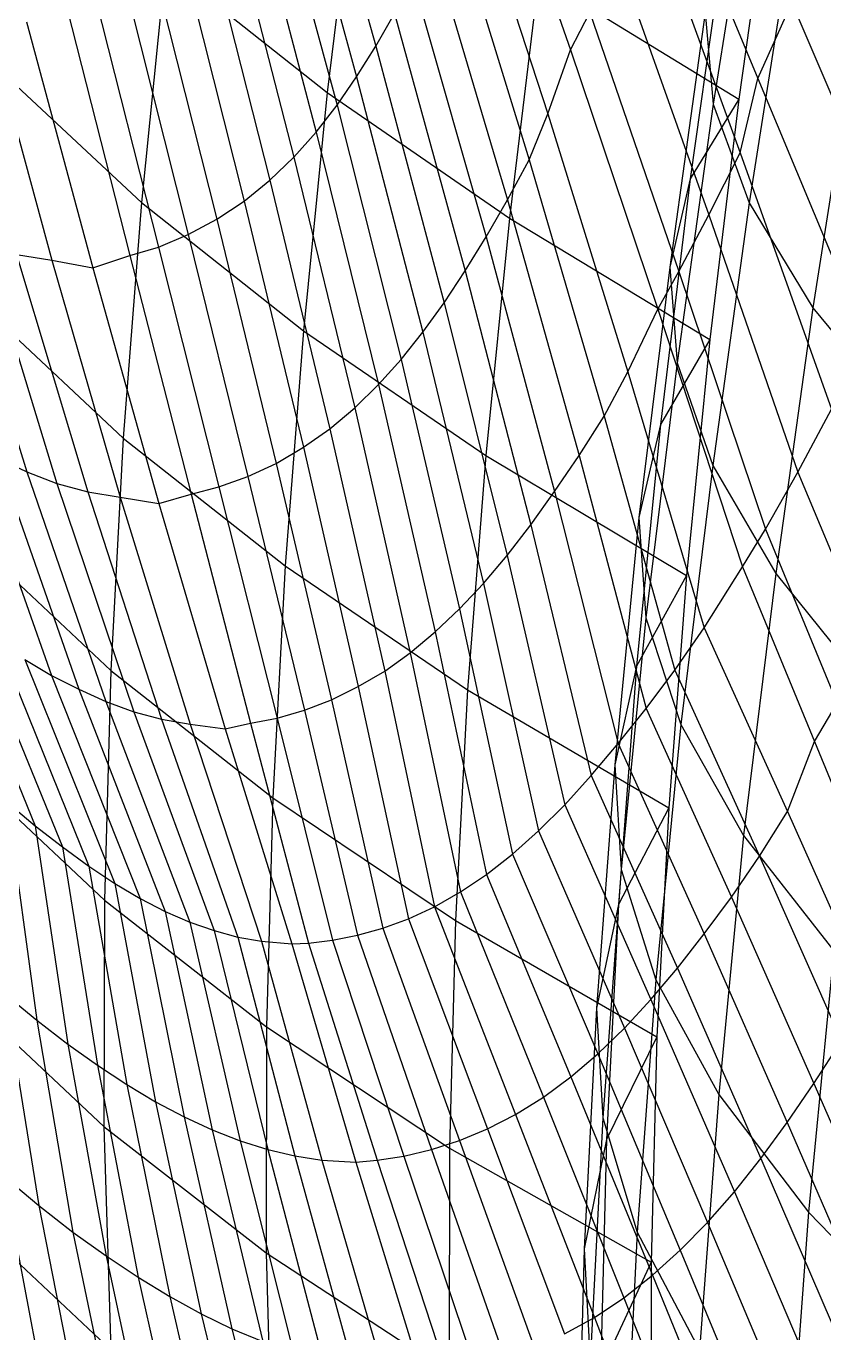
# Model space of a CAD drawing. Extents: x -429 to 429, y -1 to 209.
# Drawn here: x -422.22 to -417.71, y 112.35 to 119.74 of the extents above; entities that cross this region are included whole.
import ezdxf

# ---------------------------------------------------------------- set-up
doc = ezdxf.new("R2010")
doc.units = 0

msp = doc.modelspace()

# ---------------------------------------------------------------- linework, layer by layer
at = {"layer": 'default', "color": 5, "linetype": 'CONTINUOUS'}
for p, q in [((-420.658, 121.093, 248.256), (-420.241, 119.624, 246.914)), ((-419.65, 121.074, 247.011), (-419.14, 119.603, 245.703)), ((-420.755, 120.917, 248.237), (-420.35, 119.451, 246.89)), ((-418.098, 120.782, 205.22), (-418.333, 119.297, 205.21)), ((-420.855, 120.752, 248.215), (-420.461, 119.29, 246.863)), ((-420.349, 120.73, 211.566), (-420.516, 119.363, 211.591)), ((-419.744, 120.708, 247.005), (-419.269, 119.241, 245.685)), ((-417.993, 120.704, 209.89), (-418.188, 119.324, 209.899)), ((-417.993, 120.704, 209.89), (-418.188, 119.324, 209.899)), ((-420.962, 120.595, 248.19), (-420.579, 119.139, 246.834)), ((-421.078, 120.445, 248.161), (-420.705, 118.997, 246.802)), ((-419.824, 120.444, 246.997), (-419.374, 118.982, 245.667)), ((-421.207, 120.306, 248.128), (-420.84, 118.866, 246.765)), ((-418.265, 120.285, 208.327), (-418.463, 118.874, 208.334)), ((-417.892, 120.245, 203.701), (-418.129, 118.739, 203.69)), ((-421.348, 120.181, 248.089), (-420.986, 118.749, 246.724)), ((-419.929, 120.214, 246.978), (-419.497, 118.755, 245.642)), ((-421.431, 120.088, 212.6), (-421.567, 118.74, 212.639)), ((-421.499, 120.069, 248.046), (-421.141, 118.646, 246.678)), ((-421.431, 120.088, 212.6), (-420.516, 119.363, 211.591)), ((-421.659, 119.973, 247.998), (-421.302, 118.559, 246.63)), ((-420.033, 120.004, 246.957), (-419.617, 118.547, 245.616)), ((-419.32, 120.017, 210.671), (-419.486, 118.653, 210.694)), ((-419.32, 120.017, 210.671), (-418.188, 119.324, 209.899)), ((-421.827, 119.896, 247.946), (-421.471, 118.489, 246.577)), ((-422.453, 119.807, 247.74), (-422.074, 118.414, 246.377)), ((-421.989, 119.841, 247.895), (-421.633, 118.441, 246.525)), ((-420.241, 119.624, 246.914), (-420.136, 119.808, 246.937)), ((-420.136, 119.808, 246.937), (-419.736, 118.354, 245.589)), ((-418.378, 119.814, 206.761), (-418.579, 118.376, 206.767)), ((-418.378, 119.814, 206.761), (-418.333, 119.297, 205.21)), ((-422.218, 119.761, 247.823), (-421.843, 118.372, 246.458)), ((-417.53, 119.671, 202.229), (-417.77, 118.146, 202.217)), ((-420.35, 119.451, 246.89), (-420.241, 119.624, 246.914)), ((-420.241, 119.624, 246.914), (-419.854, 118.174, 245.562)), ((-419.269, 119.241, 245.685), (-419.14, 119.603, 245.703)), ((-419.14, 119.603, 245.703), (-418.646, 118.138, 244.389)), ((-422.357, 119.477, 213.752), (-421.567, 118.74, 212.639)), ((-420.461, 119.29, 246.863), (-420.35, 119.451, 246.89)), ((-420.35, 119.451, 246.89), (-419.976, 118.008, 245.533)), ((-420.516, 119.363, 211.591), (-420.651, 118.016, 211.628)), ((-420.516, 119.363, 211.591), (-419.486, 118.653, 210.694)), ((-420.579, 119.139, 246.834), (-420.461, 119.29, 246.863)), ((-420.461, 119.29, 246.863), (-420.099, 117.854, 245.501)), ((-418.333, 119.297, 205.21), (-418.537, 117.834, 205.214)), ((-418.188, 119.324, 209.899), (-418.463, 118.874, 208.334)), ((-418.188, 119.324, 209.899), (-418.352, 117.967, 209.92)), ((-418.188, 119.324, 209.899), (-418.352, 117.967, 209.92)), ((-418.333, 119.297, 205.21), (-418.129, 118.739, 203.69)), ((-419.374, 118.982, 245.667), (-419.269, 119.241, 245.685)), ((-419.269, 119.241, 245.685), (-418.816, 117.784, 244.357)), ((-420.705, 118.997, 246.802), (-420.579, 119.139, 246.834)), ((-420.579, 119.139, 246.834), (-420.227, 117.712, 245.468)), ((-420.84, 118.866, 246.765), (-420.705, 118.997, 246.802)), ((-420.705, 118.997, 246.802), (-420.361, 117.58, 245.432)), ((-419.497, 118.755, 245.642), (-419.374, 118.982, 245.667)), ((-419.374, 118.982, 245.667), (-418.949, 117.533, 244.329)), ((-420.986, 118.749, 246.724), (-420.84, 118.866, 246.765)), ((-420.84, 118.866, 246.765), (-420.502, 117.461, 245.393)), ((-418.463, 118.874, 208.334), (-418.632, 117.486, 208.354)), ((-418.463, 118.874, 208.334), (-418.579, 118.376, 206.767)), ((-421.567, 118.74, 212.639), (-421.67, 117.409, 212.691)), ((-421.567, 118.74, 212.639), (-420.651, 118.016, 211.628)), ((-421.141, 118.646, 246.678), (-420.986, 118.749, 246.724)), ((-420.986, 118.749, 246.724), (-420.651, 117.357, 245.349)), ((-419.617, 118.547, 245.616), (-419.497, 118.755, 245.642)), ((-419.497, 118.755, 245.642), (-419.091, 117.31, 244.297)), ((-418.129, 118.739, 203.69), (-418.336, 117.254, 203.694)), ((-418.129, 118.739, 203.69), (-417.77, 118.146, 202.217)), ((-421.302, 118.559, 246.63), (-421.141, 118.646, 246.678)), ((-421.141, 118.646, 246.678), (-420.805, 117.266, 245.303)), ((-419.486, 118.653, 210.694), (-419.62, 117.311, 210.731)), ((-419.486, 118.653, 210.694), (-418.352, 117.967, 209.92)), ((-422.636, 118.569, 246.173), (-422.215, 117.218, 244.824)), ((-421.471, 118.489, 246.577), (-421.302, 118.559, 246.63)), ((-421.302, 118.559, 246.63), (-420.965, 117.192, 245.254)), ((-419.736, 118.354, 245.589), (-419.617, 118.547, 245.616)), ((-419.617, 118.547, 245.616), (-419.23, 117.107, 244.265)), ((-422.457, 118.498, 246.24), (-422.045, 117.153, 244.887)), ((-421.633, 118.441, 246.525), (-421.471, 118.489, 246.577)), ((-421.471, 118.489, 246.577), (-421.129, 117.133, 245.202)), ((-422.273, 118.447, 246.306), (-421.871, 117.106, 244.95)), ((-422.273, 118.447, 246.306), (-422.074, 118.414, 246.377)), ((-422.074, 118.414, 246.377), (-421.687, 117.075, 245.016)), ((-422.074, 118.414, 246.377), (-421.843, 118.372, 246.458)), ((-421.843, 118.372, 246.458), (-421.633, 118.441, 246.525)), ((-421.633, 118.441, 246.525), (-421.286, 117.092, 245.151)), ((-421.843, 118.372, 246.458), (-421.468, 117.039, 245.092)), ((-419.854, 118.174, 245.562), (-419.736, 118.354, 245.589)), ((-419.736, 118.354, 245.589), (-419.364, 116.919, 244.232)), ((-418.579, 118.376, 206.767), (-418.753, 116.96, 206.785)), ((-418.579, 118.376, 206.767), (-418.537, 117.834, 205.214)), ((-422.461, 118.149, 213.804), (-421.67, 117.409, 212.691)), ((-419.976, 118.008, 245.533), (-419.854, 118.174, 245.562)), ((-419.854, 118.174, 245.562), (-419.498, 116.745, 244.2)), ((-418.816, 117.784, 244.357), (-418.646, 118.138, 244.389)), ((-418.646, 118.138, 244.389), (-418.167, 116.681, 243.07)), ((-417.77, 118.146, 202.217), (-417.978, 116.643, 202.22)), ((-417.77, 118.146, 202.217), (-417.258, 117.525, 200.808)), ((-420.651, 118.016, 211.628), (-420.754, 116.687, 211.68)), ((-420.651, 118.016, 211.628), (-419.62, 117.311, 210.731)), ((-420.099, 117.854, 245.501), (-419.976, 118.008, 245.533)), ((-419.976, 118.008, 245.533), (-419.633, 116.587, 244.165)), ((-418.352, 117.967, 209.92), (-418.632, 117.486, 208.354)), ((-418.352, 117.967, 209.92), (-418.484, 116.633, 209.956)), ((-418.352, 117.967, 209.92), (-418.484, 116.633, 209.956)), ((-420.227, 117.712, 245.468), (-420.099, 117.854, 245.501)), ((-420.099, 117.854, 245.501), (-419.768, 116.443, 244.129)), ((-418.537, 117.834, 205.214), (-418.714, 116.393, 205.232)), ((-418.537, 117.834, 205.214), (-418.336, 117.254, 203.694)), ((-418.949, 117.533, 244.329), (-418.816, 117.784, 244.357)), ((-418.816, 117.784, 244.357), (-418.385, 116.337, 243.022)), ((-420.361, 117.58, 245.432), (-420.227, 117.712, 245.468)), ((-420.227, 117.712, 245.468), (-419.906, 116.313, 244.092)), ((-420.502, 117.461, 245.393), (-420.361, 117.58, 245.432)), ((-420.361, 117.58, 245.432), (-420.047, 116.195, 244.052)), ((-419.091, 117.31, 244.297), (-418.949, 117.533, 244.329)), ((-418.949, 117.533, 244.329), (-418.55, 116.098, 242.983)), ((-420.651, 117.357, 245.349), (-420.502, 117.461, 245.393)), ((-420.502, 117.461, 245.393), (-420.191, 116.092, 244.011)), ((-418.632, 117.486, 208.354), (-418.766, 116.119, 208.388)), ((-418.632, 117.486, 208.354), (-418.753, 116.96, 206.785)), ((-422.54, 117.379, 244.7), (-422.075, 116.068, 243.368)), ((-421.67, 117.409, 212.691), (-421.741, 116.096, 212.757)), ((-421.67, 117.409, 212.691), (-420.754, 116.687, 211.68)), ((-422.38, 117.295, 244.762), (-421.922, 115.989, 243.427)), ((-422.38, 117.295, 244.762), (-422.215, 117.218, 244.824)), ((-420.805, 117.266, 245.303), (-420.651, 117.357, 245.349)), ((-420.651, 117.357, 245.349), (-420.341, 116.004, 243.966)), ((-419.62, 117.311, 210.731), (-419.722, 115.987, 210.782)), ((-419.62, 117.311, 210.731), (-418.484, 116.633, 209.956)), ((-419.23, 117.107, 244.265), (-419.091, 117.31, 244.297)), ((-419.091, 117.31, 244.297), (-418.713, 115.881, 242.944)), ((-422.215, 117.218, 244.824), (-421.768, 115.92, 243.485)), ((-422.215, 117.218, 244.824), (-422.045, 117.153, 244.887)), ((-420.965, 117.192, 245.254), (-420.805, 117.266, 245.303)), ((-420.805, 117.266, 245.303), (-420.492, 115.93, 243.92)), ((-418.336, 117.254, 203.694), (-418.516, 115.791, 203.71)), ((-418.336, 117.254, 203.694), (-417.978, 116.643, 202.22)), ((-422.045, 117.153, 244.887), (-421.611, 115.862, 243.543)), ((-422.045, 117.153, 244.887), (-421.871, 117.106, 244.95)), ((-421.129, 117.133, 245.202), (-420.965, 117.192, 245.254)), ((-420.965, 117.192, 245.254), (-420.645, 115.871, 243.872)), ((-421.871, 117.106, 244.95), (-421.454, 115.82, 243.599)), ((-421.871, 117.106, 244.95), (-421.687, 117.075, 245.016)), ((-421.687, 117.075, 245.016), (-421.291, 115.792, 243.657)), ((-421.687, 117.075, 245.016), (-421.468, 117.039, 245.092)), ((-421.468, 117.039, 245.092), (-421.286, 117.092, 245.151)), ((-421.286, 117.092, 245.151), (-421.129, 117.133, 245.202)), ((-421.286, 117.092, 245.151), (-420.95, 115.797, 243.773)), ((-421.129, 117.133, 245.202), (-420.8, 115.826, 243.822)), ((-419.364, 116.919, 244.232), (-419.23, 117.107, 244.265)), ((-419.23, 117.107, 244.265), (-418.871, 115.683, 242.905)), ((-421.468, 117.039, 245.092), (-421.093, 115.765, 243.726)), ((-418.753, 116.96, 206.785), (-418.89, 115.563, 206.819)), ((-418.753, 116.96, 206.785), (-418.714, 116.393, 205.232)), ((-419.498, 116.745, 244.2), (-419.364, 116.919, 244.232)), ((-419.364, 116.919, 244.232), (-419.023, 115.502, 242.866)), ((-422.531, 116.837, 213.87), (-421.741, 116.096, 212.757)), ((-419.633, 116.587, 244.165), (-419.498, 116.745, 244.2)), ((-419.498, 116.745, 244.2), (-419.173, 115.337, 242.828)), ((-420.754, 116.687, 211.68), (-420.824, 115.375, 211.746)), ((-420.754, 116.687, 211.68), (-419.722, 115.987, 210.782)), ((-418.484, 116.633, 209.956), (-418.766, 116.119, 208.388)), ((-418.484, 116.633, 209.956), (-418.584, 115.319, 210.005)), ((-418.484, 116.633, 209.956), (-418.584, 115.319, 210.005)), ((-418.385, 116.337, 243.022), (-418.167, 116.681, 243.07)), ((-418.385, 116.337, 243.022), (-418.167, 116.681, 243.07)), ((-418.167, 116.681, 243.07), (-417.761, 115.695, 242.014)), ((-417.978, 116.643, 202.22), (-418.161, 115.162, 202.236)), ((-417.978, 116.643, 202.22), (-417.468, 116.007, 200.81)), ((-419.768, 116.443, 244.129), (-419.633, 116.587, 244.165)), ((-419.633, 116.587, 244.165), (-419.321, 115.19, 242.788)), ((-422.689, 116.49, 243.125), (-422.168, 115.218, 241.818)), ((-419.906, 116.313, 244.092), (-419.768, 116.443, 244.129)), ((-419.768, 116.443, 244.129), (-419.469, 115.058, 242.748)), ((-422.533, 116.369, 243.188), (-422.014, 115.098, 241.88)), ((-418.714, 116.393, 205.232), (-418.853, 114.97, 205.266)), ((-418.714, 116.393, 205.232), (-418.516, 115.791, 203.71)), ((-418.55, 116.098, 242.983), (-418.385, 116.337, 243.022)), ((-418.55, 116.098, 242.983), (-418.385, 116.337, 243.022)), ((-418.385, 116.337, 243.022), (-417.913, 115.299, 241.994)), ((-422.379, 116.259, 243.249), (-421.864, 114.989, 241.939)), ((-420.047, 116.195, 244.052), (-419.906, 116.313, 244.092)), ((-419.906, 116.313, 244.092), (-419.616, 114.943, 242.706)), ((-420.191, 116.092, 244.011), (-420.047, 116.195, 244.052)), ((-420.047, 116.195, 244.052), (-419.763, 114.844, 242.664)), ((-422.227, 116.158, 243.309), (-421.718, 114.892, 241.996)), ((-422.227, 116.158, 243.309), (-422.075, 116.068, 243.368)), ((-418.766, 116.119, 208.388), (-418.89, 115.563, 206.819)), ((-418.766, 116.119, 208.388), (-418.868, 114.772, 208.437)), ((-422.075, 116.068, 243.368), (-421.574, 114.807, 242.051)), ((-422.075, 116.068, 243.368), (-421.922, 115.989, 243.427)), ((-421.741, 116.096, 212.757), (-421.777, 114.798, 212.837)), ((-421.741, 116.096, 212.757), (-420.824, 115.375, 211.746)), ((-420.341, 116.004, 243.966), (-420.191, 116.092, 244.011)), ((-420.191, 116.092, 244.011), (-419.91, 114.76, 242.62)), ((-418.713, 115.881, 242.944), (-418.55, 116.098, 242.983)), ((-418.713, 115.881, 242.944), (-418.55, 116.098, 242.983)), ((-418.55, 116.098, 242.983), (-418.072, 115.045, 241.959)), ((-421.922, 115.989, 243.427), (-421.433, 114.734, 242.104)), ((-421.922, 115.989, 243.427), (-421.768, 115.92, 243.485)), ((-420.492, 115.93, 243.92), (-420.341, 116.004, 243.966)), ((-420.341, 116.004, 243.966), (-420.056, 114.692, 242.575)), ((-419.722, 115.987, 210.782), (-419.79, 114.683, 210.846)), ((-419.722, 115.987, 210.782), (-418.584, 115.319, 210.005)), ((-421.768, 115.92, 243.485), (-421.293, 114.673, 242.156)), ((-421.768, 115.92, 243.485), (-421.611, 115.862, 243.543)), ((-420.645, 115.871, 243.872), (-420.492, 115.93, 243.92)), ((-420.492, 115.93, 243.92), (-420.202, 114.639, 242.53)), ((-421.611, 115.862, 243.543), (-421.156, 114.625, 242.206)), ((-421.611, 115.862, 243.543), (-421.454, 115.82, 243.599)), ((-421.454, 115.82, 243.599), (-421.021, 114.589, 242.255)), ((-421.454, 115.82, 243.599), (-421.291, 115.792, 243.657)), ((-420.95, 115.797, 243.773), (-420.8, 115.826, 243.822)), ((-420.8, 115.826, 243.822), (-420.645, 115.871, 243.872)), ((-420.8, 115.826, 243.822), (-420.486, 114.571, 242.438)), ((-420.645, 115.871, 243.872), (-420.345, 114.599, 242.484)), ((-418.871, 115.683, 242.905), (-418.713, 115.881, 242.944)), ((-418.871, 115.683, 242.905), (-418.713, 115.881, 242.944)), ((-418.713, 115.881, 242.944), (-418.23, 114.815, 241.922)), ((-421.291, 115.792, 243.657), (-420.888, 114.565, 242.302)), ((-421.291, 115.792, 243.657), (-421.093, 115.765, 243.726)), ((-421.093, 115.765, 243.726), (-420.95, 115.797, 243.773)), ((-421.093, 115.765, 243.726), (-420.717, 114.55, 242.361)), ((-420.95, 115.797, 243.773), (-420.623, 114.555, 242.393)), ((-418.516, 115.791, 203.71), (-418.657, 114.346, 203.744)), ((-418.516, 115.791, 203.71), (-418.161, 115.162, 202.236)), ((-419.023, 115.502, 242.866), (-418.871, 115.683, 242.905)), ((-419.023, 115.502, 242.866), (-418.871, 115.683, 242.905)), ((-418.871, 115.683, 242.905), (-418.385, 114.606, 241.884)), ((-417.913, 115.299, 241.994), (-417.761, 115.695, 242.014)), ((-417.761, 115.695, 242.014), (-417.355, 114.709, 240.958)), ((-422.568, 115.54, 213.95), (-421.777, 114.798, 212.837)), ((-418.89, 115.563, 206.819), (-418.993, 114.186, 206.869)), ((-418.89, 115.563, 206.819), (-418.853, 114.97, 205.266)), ((-419.173, 115.337, 242.828), (-419.023, 115.502, 242.866)), ((-419.173, 115.337, 242.828), (-419.023, 115.502, 242.866)), ((-419.023, 115.502, 242.866), (-418.535, 114.412, 241.847)), ((-420.824, 115.375, 211.746), (-420.86, 114.081, 211.826)), ((-420.824, 115.375, 211.746), (-419.79, 114.683, 210.846)), ((-422.327, 115.352, 241.755), (-422.159, 114.119, 240.62)), ((-422.327, 115.352, 241.755), (-422.168, 115.218, 241.818)), ((-422.327, 115.352, 241.755), (-422.168, 115.218, 241.818)), ((-419.321, 115.19, 242.788), (-419.173, 115.337, 242.828)), ((-419.321, 115.19, 242.788), (-419.173, 115.337, 242.828)), ((-419.173, 115.337, 242.828), (-418.685, 114.235, 241.809)), ((-418.584, 115.319, 210.005), (-418.868, 114.772, 208.437)), ((-418.584, 115.319, 210.005), (-418.651, 114.025, 210.068)), ((-418.584, 115.319, 210.005), (-418.651, 114.025, 210.068)), ((-418.072, 115.045, 241.959), (-417.913, 115.299, 241.994)), ((-417.913, 115.299, 241.994), (-417.454, 114.268, 240.961)), ((-422.168, 115.218, 241.818), (-421.984, 113.984, 240.69)), ((-422.168, 115.218, 241.818), (-422.014, 115.098, 241.88)), ((-422.168, 115.218, 241.818), (-422.014, 115.098, 241.88)), ((-419.469, 115.058, 242.748), (-419.321, 115.19, 242.788)), ((-419.469, 115.058, 242.748), (-419.321, 115.19, 242.788)), ((-419.321, 115.19, 242.788), (-418.835, 114.074, 241.769)), ((-418.161, 115.162, 202.236), (-418.302, 113.698, 202.27)), ((-418.161, 115.162, 202.236), (-417.651, 114.511, 200.825)), ((-422.014, 115.098, 241.88), (-421.815, 113.864, 240.757)), ((-422.014, 115.098, 241.88), (-421.864, 114.989, 241.939)), ((-422.014, 115.098, 241.88), (-421.864, 114.989, 241.939)), ((-419.616, 114.943, 242.706), (-419.469, 115.058, 242.748)), ((-419.616, 114.943, 242.706), (-419.469, 115.058, 242.748)), ((-419.469, 115.058, 242.748), (-418.986, 113.929, 241.728)), ((-418.23, 114.815, 241.922), (-418.072, 115.045, 241.959)), ((-418.072, 115.045, 241.959), (-417.608, 114.002, 240.927)), ((-421.864, 114.989, 241.939), (-421.65, 113.755, 240.821)), ((-421.864, 114.989, 241.939), (-421.718, 114.892, 241.996)), ((-421.864, 114.989, 241.939), (-421.718, 114.892, 241.996)), ((-419.763, 114.844, 242.664), (-419.616, 114.943, 242.706)), ((-419.763, 114.844, 242.664), (-419.616, 114.943, 242.706)), ((-419.616, 114.943, 242.706), (-419.138, 113.798, 241.686)), ((-418.853, 114.97, 205.266), (-418.958, 113.566, 205.316)), ((-418.853, 114.97, 205.266), (-418.657, 114.346, 203.744)), ((-421.718, 114.892, 241.996), (-421.487, 113.657, 240.885)), ((-421.718, 114.892, 241.996), (-421.574, 114.807, 242.051)), ((-421.718, 114.892, 241.996), (-421.574, 114.807, 242.051)), ((-421.777, 114.798, 212.837), (-421.78, 113.517, 212.932)), ((-421.777, 114.798, 212.837), (-420.86, 114.081, 211.826)), ((-421.574, 114.807, 242.051), (-421.326, 113.572, 240.946)), ((-421.574, 114.807, 242.051), (-421.433, 114.734, 242.104)), ((-421.574, 114.807, 242.051), (-421.433, 114.734, 242.104)), ((-419.91, 114.76, 242.62), (-419.763, 114.844, 242.664)), ((-419.91, 114.76, 242.62), (-419.763, 114.844, 242.664)), ((-419.763, 114.844, 242.664), (-419.293, 113.684, 241.641)), ((-418.385, 114.606, 241.884), (-418.23, 114.815, 241.922)), ((-418.23, 114.815, 241.922), (-417.763, 113.761, 240.892)), ((-421.433, 114.734, 242.104), (-421.167, 113.499, 241.006)), ((-421.433, 114.734, 242.104), (-421.293, 114.673, 242.156)), ((-421.433, 114.734, 242.104), (-421.293, 114.673, 242.156)), ((-420.056, 114.692, 242.575), (-419.91, 114.76, 242.62)), ((-420.056, 114.692, 242.575), (-419.91, 114.76, 242.62)), ((-419.91, 114.76, 242.62), (-419.451, 113.586, 241.593)), ((-418.868, 114.772, 208.437), (-418.993, 114.186, 206.869)), ((-418.868, 114.772, 208.437), (-418.936, 113.444, 208.501)), ((-421.293, 114.673, 242.156), (-421.009, 113.437, 241.065)), ((-421.293, 114.673, 242.156), (-421.156, 114.625, 242.206)), ((-421.293, 114.673, 242.156), (-421.156, 114.625, 242.206)), ((-420.345, 114.599, 242.484), (-420.202, 114.639, 242.53)), ((-420.345, 114.599, 242.484), (-420.202, 114.639, 242.53)), ((-420.202, 114.639, 242.53), (-420.056, 114.692, 242.575)), ((-420.202, 114.639, 242.53), (-420.056, 114.692, 242.575)), ((-420.202, 114.639, 242.53), (-419.769, 113.438, 241.495)), ((-420.056, 114.692, 242.575), (-419.61, 113.504, 241.545)), ((-419.79, 114.683, 210.846), (-419.825, 113.396, 210.926)), ((-419.79, 114.683, 210.846), (-418.651, 114.025, 210.068)), ((-421.156, 114.625, 242.206), (-420.853, 113.387, 241.123)), ((-421.156, 114.625, 242.206), (-421.021, 114.589, 242.255)), ((-421.156, 114.625, 242.206), (-421.021, 114.589, 242.255)), ((-421.021, 114.589, 242.255), (-420.7, 113.352, 241.179)), ((-421.021, 114.589, 242.255), (-420.888, 114.565, 242.302)), ((-421.021, 114.589, 242.255), (-420.888, 114.565, 242.302)), ((-420.888, 114.565, 242.302), (-420.546, 113.328, 241.234)), ((-420.888, 114.565, 242.302), (-420.717, 114.55, 242.361)), ((-420.888, 114.565, 242.302), (-420.717, 114.55, 242.361)), ((-420.623, 114.555, 242.393), (-420.486, 114.571, 242.438)), ((-420.623, 114.555, 242.393), (-420.486, 114.571, 242.438)), ((-420.486, 114.571, 242.438), (-420.345, 114.599, 242.484)), ((-420.486, 114.571, 242.438), (-420.345, 114.599, 242.484)), ((-420.486, 114.571, 242.438), (-420.083, 113.351, 241.393)), ((-420.345, 114.599, 242.484), (-419.927, 113.388, 241.444)), ((-418.535, 114.412, 241.847), (-418.385, 114.606, 241.884)), ((-418.385, 114.606, 241.884), (-417.915, 113.541, 240.855)), ((-420.717, 114.55, 242.361), (-420.623, 114.555, 242.393)), ((-420.717, 114.55, 242.361), (-420.623, 114.555, 242.393)), ((-420.717, 114.55, 242.361), (-420.354, 113.317, 241.301)), ((-420.623, 114.555, 242.393), (-420.233, 113.327, 241.343)), ((-417.651, 114.511, 200.825), (-417.794, 113.033, 200.86)), ((-418.685, 114.235, 241.809), (-418.535, 114.412, 241.847)), ((-418.535, 114.412, 241.847), (-418.064, 113.338, 240.819)), ((-418.657, 114.346, 203.744), (-418.763, 112.92, 203.795)), ((-418.657, 114.346, 203.744), (-418.302, 113.698, 202.27)), ((-422.339, 114.268, 240.548), (-422.148, 113.072, 239.41)), ((-422.339, 114.268, 240.548), (-422.159, 114.119, 240.62)), ((-422.571, 114.26, 214.044), (-421.78, 113.517, 212.932)), ((-418.835, 114.074, 241.769), (-418.685, 114.235, 241.809)), ((-418.685, 114.235, 241.809), (-418.213, 113.149, 240.781)), ((-422.159, 114.119, 240.62), (-421.955, 112.921, 239.488)), ((-422.159, 114.119, 240.62), (-421.984, 113.984, 240.69)), ((-418.993, 114.186, 206.869), (-419.063, 112.827, 206.934)), ((-418.993, 114.186, 206.869), (-418.958, 113.566, 205.316)), ((-420.86, 114.081, 211.826), (-420.862, 112.804, 211.921)), ((-420.86, 114.081, 211.826), (-419.825, 113.396, 210.926)), ((-418.986, 113.929, 241.728), (-418.835, 114.074, 241.769)), ((-418.835, 114.074, 241.769), (-418.365, 112.976, 240.741)), ((-421.984, 113.984, 240.69), (-421.767, 112.787, 239.563)), ((-421.984, 113.984, 240.69), (-421.815, 113.864, 240.757)), ((-418.651, 114.025, 210.068), (-418.936, 113.444, 208.501)), ((-418.651, 114.025, 210.068), (-418.684, 112.751, 210.146)), ((-418.651, 114.025, 210.068), (-418.684, 112.751, 210.146)), ((-417.763, 113.761, 240.892), (-417.608, 114.002, 240.927)), ((-419.138, 113.798, 241.686), (-418.986, 113.929, 241.728)), ((-418.986, 113.929, 241.728), (-418.519, 112.819, 240.699)), ((-421.815, 113.864, 240.757), (-421.585, 112.666, 239.635)), ((-421.815, 113.864, 240.757), (-421.65, 113.755, 240.821)), ((-421.65, 113.755, 240.821), (-421.407, 112.557, 239.705)), ((-421.65, 113.755, 240.821), (-421.487, 113.657, 240.885)), ((-419.293, 113.684, 241.641), (-419.138, 113.798, 241.686)), ((-419.138, 113.798, 241.686), (-418.676, 112.677, 240.655)), ((-417.915, 113.541, 240.855), (-417.763, 113.761, 240.892)), ((-417.763, 113.761, 240.892), (-417.31, 112.719, 239.854)), ((-419.451, 113.586, 241.593), (-419.293, 113.684, 241.641)), ((-419.293, 113.684, 241.641), (-418.838, 112.549, 240.607)), ((-418.302, 113.698, 202.27), (-418.41, 112.253, 202.321)), ((-418.302, 113.698, 202.27), (-417.794, 113.033, 200.86)), ((-421.487, 113.657, 240.885), (-421.23, 112.46, 239.774)), ((-421.487, 113.657, 240.885), (-421.326, 113.572, 240.946)), ((-421.326, 113.572, 240.946), (-421.055, 112.374, 239.841)), ((-421.326, 113.572, 240.946), (-421.167, 113.499, 241.006)), ((-419.61, 113.504, 241.545), (-419.451, 113.586, 241.593)), ((-419.451, 113.586, 241.593), (-419.005, 112.439, 240.557)), ((-418.958, 113.566, 205.316), (-419.029, 112.18, 205.382)), ((-418.958, 113.566, 205.316), (-418.763, 112.92, 203.795)), ((-418.064, 113.338, 240.819), (-417.915, 113.541, 240.855)), ((-417.915, 113.541, 240.855), (-417.46, 112.491, 239.818)), ((-421.78, 113.517, 212.932), (-420.862, 112.804, 211.921)), ((-421.78, 113.517, 212.932), (-421.741, 112.255, 213.046)), ((-421.167, 113.499, 241.006), (-420.881, 112.302, 239.907)), ((-421.167, 113.499, 241.006), (-421.009, 113.437, 241.065)), ((-419.769, 113.438, 241.495), (-419.61, 113.504, 241.545)), ((-419.61, 113.504, 241.545), (-419.174, 112.346, 240.505)), ((-421.009, 113.437, 241.065), (-420.708, 112.239, 239.972)), ((-421.009, 113.437, 241.065), (-420.853, 113.387, 241.123)), ((-420.853, 113.387, 241.123), (-420.537, 112.187, 240.037)), ((-420.853, 113.387, 241.123), (-420.7, 113.352, 241.179)), ((-420.083, 113.351, 241.393), (-419.927, 113.388, 241.444)), ((-419.927, 113.388, 241.444), (-419.769, 113.438, 241.495)), ((-419.927, 113.388, 241.444), (-419.514, 112.21, 240.396)), ((-419.825, 113.396, 210.926), (-419.827, 112.129, 211.02)), ((-419.825, 113.396, 210.926), (-418.684, 112.751, 210.146)), ((-419.769, 113.438, 241.495), (-419.345, 112.27, 240.451)), ((-418.936, 113.444, 208.501), (-419.063, 112.827, 206.934)), ((-418.936, 113.444, 208.501), (-418.971, 112.135, 208.58)), ((-420.7, 113.352, 241.179), (-420.368, 112.151, 240.099)), ((-420.7, 113.352, 241.179), (-420.546, 113.328, 241.234)), ((-420.546, 113.328, 241.234), (-420.197, 112.129, 240.161)), ((-420.546, 113.328, 241.234), (-420.354, 113.317, 241.301)), ((-420.354, 113.317, 241.301), (-420.233, 113.327, 241.343)), ((-420.354, 113.317, 241.301), (-419.987, 112.122, 240.235)), ((-420.233, 113.327, 241.343), (-420.083, 113.351, 241.393)), ((-420.233, 113.327, 241.343), (-419.844, 112.136, 240.285)), ((-420.083, 113.351, 241.393), (-419.683, 112.165, 240.34)), ((-418.213, 113.149, 240.781), (-418.064, 113.338, 240.819)), ((-418.064, 113.338, 240.819), (-417.608, 112.279, 239.782)), ((-422.348, 113.24, 239.328), (-422.13, 112.083, 238.189)), ((-422.348, 113.24, 239.328), (-422.148, 113.072, 239.41)), ((-418.365, 112.976, 240.741), (-418.213, 113.149, 240.781)), ((-418.213, 113.149, 240.781), (-417.758, 112.081, 239.744)), ((-422.148, 113.072, 239.41), (-421.919, 111.914, 238.276)), ((-422.148, 113.072, 239.41), (-421.955, 112.921, 239.488)), ((-417.794, 113.033, 200.86), (-417.902, 111.573, 200.911)), ((-417.794, 113.033, 200.86), (-417.137, 112.357, 199.527)), ((-422.531, 112.999, 214.158), (-421.741, 112.255, 213.046)), ((-418.519, 112.819, 240.699), (-418.365, 112.976, 240.741)), ((-418.365, 112.976, 240.741), (-417.912, 111.898, 239.703)), ((-421.955, 112.921, 239.488), (-421.715, 111.762, 238.359)), ((-421.955, 112.921, 239.488), (-421.767, 112.787, 239.563)), ((-418.763, 112.92, 203.795), (-418.834, 111.51, 203.861)), ((-418.763, 112.92, 203.795), (-418.41, 112.253, 202.321)), ((-421.767, 112.787, 239.563), (-421.517, 111.627, 238.439)), ((-421.767, 112.787, 239.563), (-421.585, 112.666, 239.635)), ((-420.862, 112.804, 211.921), (-419.827, 112.129, 211.02)), ((-420.862, 112.804, 211.921), (-420.825, 111.547, 212.034)), ((-419.063, 112.827, 206.934), (-419.098, 111.486, 207.014)), ((-419.063, 112.827, 206.934), (-419.029, 112.18, 205.382)), ((-418.676, 112.677, 240.655), (-418.519, 112.819, 240.699)), ((-418.519, 112.819, 240.699), (-418.068, 111.731, 239.66)), ((-418.684, 112.751, 210.146), (-418.971, 112.135, 208.58)), ((-418.684, 112.751, 210.146), (-418.685, 111.497, 210.238)), ((-418.684, 112.751, 210.146), (-418.685, 111.497, 210.238)), ((-421.585, 112.666, 239.635), (-421.325, 111.506, 238.516)), ((-421.585, 112.666, 239.635), (-421.407, 112.557, 239.705)), ((-418.838, 112.549, 240.607), (-418.676, 112.677, 240.655)), ((-418.676, 112.677, 240.655), (-418.229, 111.578, 239.614)), ((-421.407, 112.557, 239.705), (-421.136, 111.397, 238.59)), ((-421.407, 112.557, 239.705), (-421.23, 112.46, 239.774)), ((-419.005, 112.439, 240.557), (-418.838, 112.549, 240.607)), ((-418.838, 112.549, 240.607), (-418.397, 111.44, 239.565)), ((-421.23, 112.46, 239.774), (-420.949, 111.3, 238.664)), ((-421.23, 112.46, 239.774), (-421.055, 112.374, 239.841)), ((-419.174, 112.346, 240.505), (-419.005, 112.439, 240.557)), ((-419.005, 112.439, 240.557), (-418.571, 111.321, 239.512)), ((-421.055, 112.374, 239.841), (-420.762, 111.214, 238.737)), ((-421.055, 112.374, 239.841), (-420.881, 112.302, 239.907))]:
    msp.add_line(p, q, dxfattribs=at)
at = {"layer": 'default', "color": 1, "linetype": 'CONTINUOUS'}
for p, q in [((-419.65, 121.074, 247.011), (-419.14, 119.603, 245.703)), ((-418.695, 120.914, 245.758), (-418.08, 119.441, 244.486)), ((-418.713, 120.478, 245.783), (-418.181, 119.022, 244.482)), ((-418.876, 120.13, 245.753), (-418.358, 118.67, 244.448)), ((-419.14, 119.603, 245.703), (-419.031, 119.814, 245.724)), ((-419.031, 119.814, 245.724), (-418.527, 118.351, 244.414)), ((-418.08, 119.441, 244.486), (-417.889, 119.869, 244.519)), ((-417.889, 119.869, 244.519), (-417.261, 118.403, 243.251)), ((-419.14, 119.603, 245.703), (-418.646, 118.138, 244.389)), ((-418.181, 119.022, 244.482), (-418.08, 119.441, 244.486)), ((-418.08, 119.441, 244.486), (-417.466, 117.967, 243.214)), ((-418.358, 118.67, 244.448), (-418.181, 119.022, 244.482)), ((-418.181, 119.022, 244.482), (-417.664, 117.573, 243.175)), ((-418.527, 118.351, 244.414), (-418.358, 118.67, 244.448)), ((-418.358, 118.67, 244.448), (-417.855, 117.216, 243.137)), ((-418.646, 118.138, 244.389), (-418.527, 118.351, 244.414)), ((-418.527, 118.351, 244.414), (-418.038, 116.894, 243.098)), ((-418.646, 118.138, 244.389), (-418.167, 116.681, 243.07)), ((-417.855, 117.216, 243.137), (-417.664, 117.573, 243.175)), ((-417.855, 117.216, 243.137), (-417.664, 117.573, 243.175)), ((-418.038, 116.894, 243.098), (-417.855, 117.216, 243.137)), ((-418.038, 116.894, 243.098), (-417.855, 117.216, 243.137)), ((-417.855, 117.216, 243.137), (-417.445, 116.238, 242.083)), ((-418.167, 116.681, 243.07), (-418.038, 116.894, 243.098)), ((-418.167, 116.681, 243.07), (-418.038, 116.894, 243.098)), ((-418.038, 116.894, 243.098), (-417.631, 115.911, 242.043)), ((-418.167, 116.681, 243.07), (-417.761, 115.695, 242.014)), ((-417.761, 115.695, 242.014), (-417.631, 115.911, 242.043)), ((-417.761, 115.695, 242.014), (-417.355, 114.709, 240.958))]:
    msp.add_line(p, q, dxfattribs=at)

doc.saveas('drawing.dxf')
